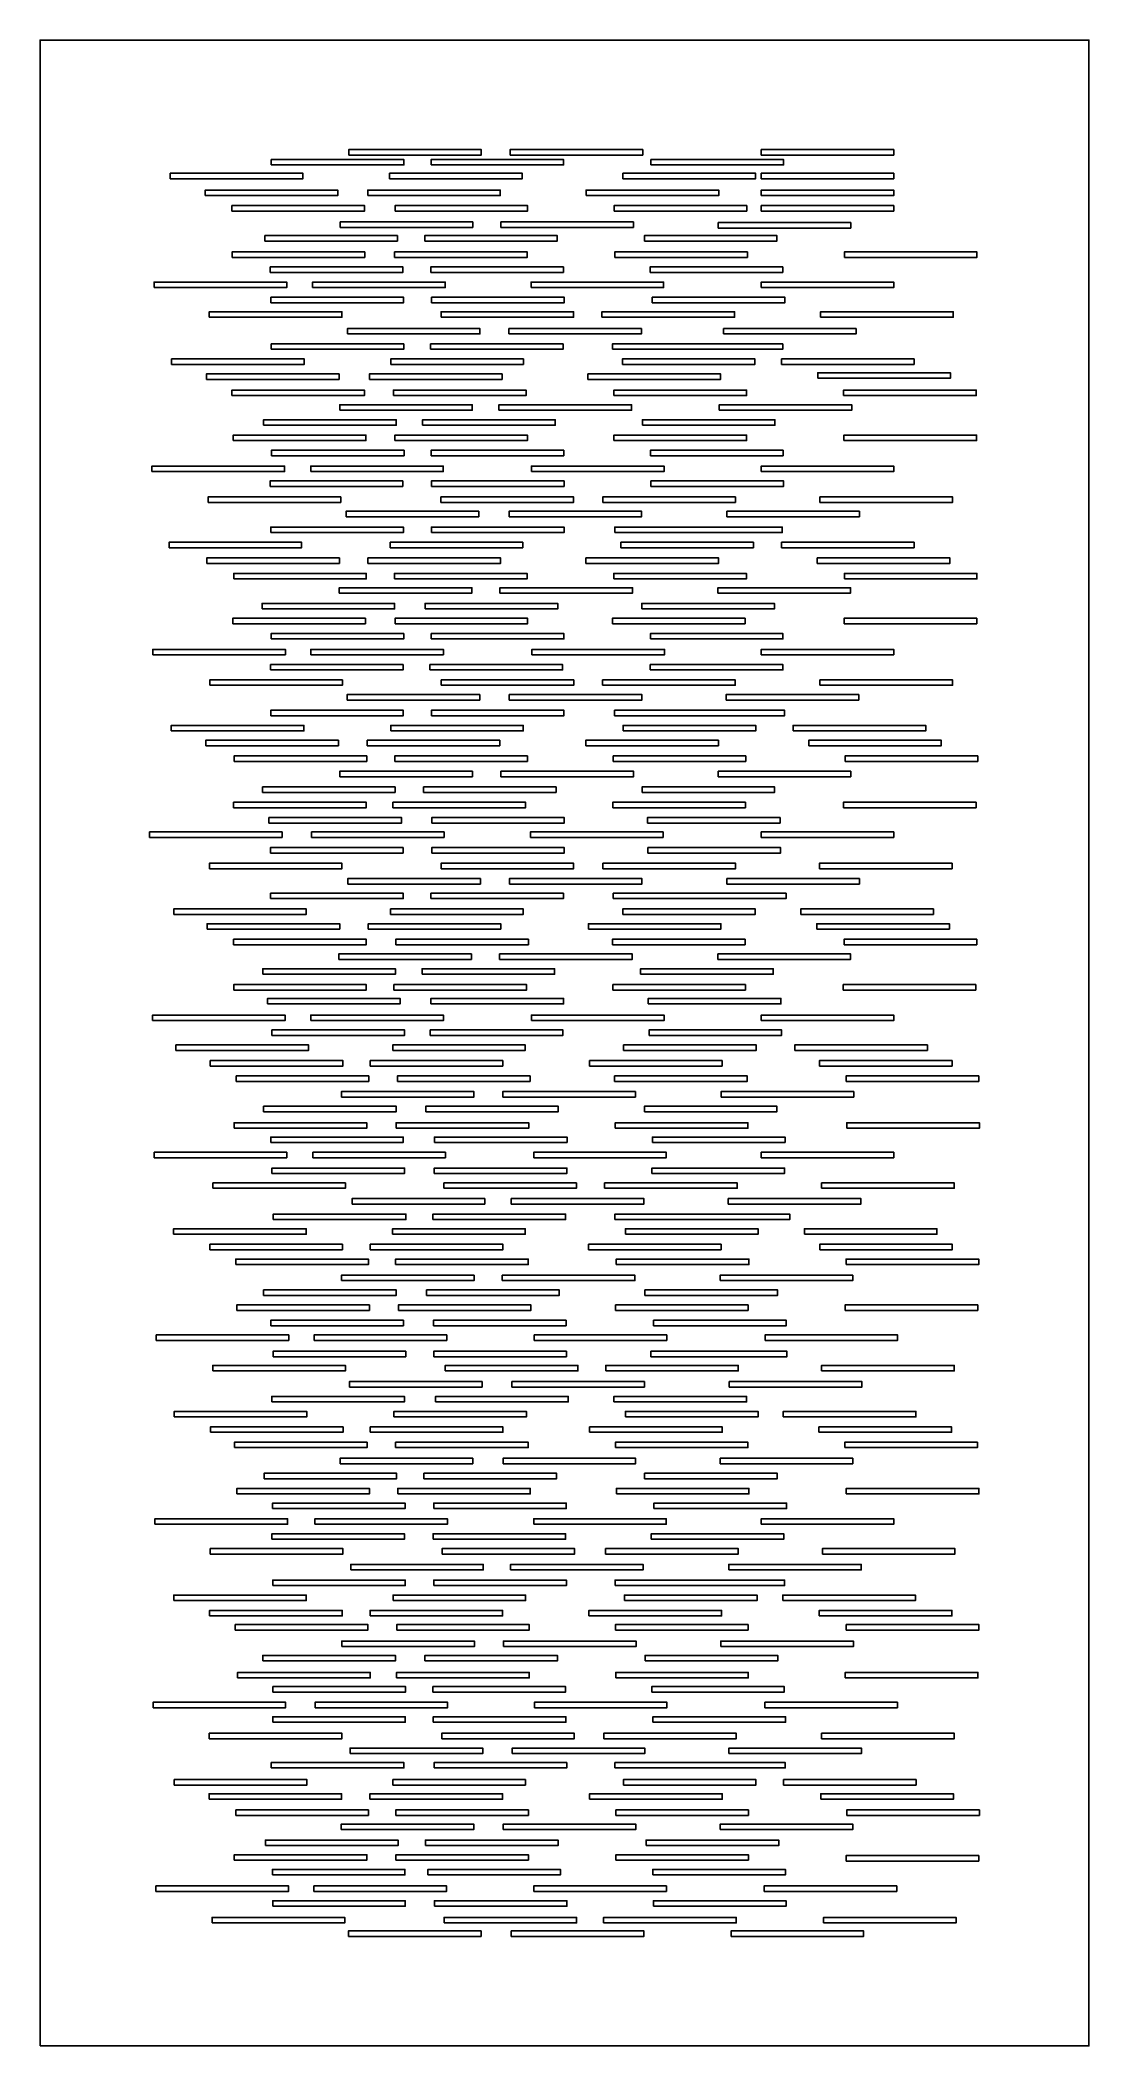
# Model space of a CAD drawing. Extents: x -2769 to -853, y -181 to 3481.
import ezdxf

# ---------------------------------------------------------------- set-up
doc = ezdxf.new("R2010")
doc.units = 0
doc.layers.add('54545', color=7, linetype='CONTINUOUS')

msp = doc.modelspace()

# ---------------------------------------------------------------- linework, layer by layer
at = {"layer": '54545'}
for points in [[(-2769.3, -181), (-853, -181), (-853, 3481.3), (-2769.3, 3481.3)], [(-2346.9, 3253.3), (-2104.6, 3253.3), (-2104.6, 3263.3), (-2346.9, 3263.3)], [(-2205.4, 3271.3), (-1963.1, 3271.3), (-1963.1, 3281.3), (-2205.4, 3281.3)], [(-2055, 3253.3), (-1812.7, 3253.3), (-1812.7, 3263.3), (-2055, 3263.3)], [(-1910.5, 3271.3), (-1668.3, 3271.3), (-1668.3, 3281.3), (-1910.5, 3281.3)], [(-1653.1, 3253.3), (-1410.8, 3253.3), (-1410.8, 3263.3), (-1653.1, 3263.3)], [(-1451.8, 3271.3), (-1209.5, 3271.3), (-1209.5, 3281.3), (-1451.8, 3281.3)], [(-2531.5, 3228.3), (-2289.2, 3228.3), (-2289.2, 3238.3), (-2531.5, 3238.3)], [(-2130.7, 3228.3), (-1888.4, 3228.3), (-1888.4, 3238.3), (-2130.7, 3238.3)], [(-1704.3, 3228.3), (-1462.1, 3228.3), (-1462.1, 3238.3), (-1704.3, 3238.3)], [(-1451.8, 3228.3), (-1209.5, 3228.3), (-1209.5, 3238.3), (-1451.8, 3238.3)], [(-2467.6, 3197.5), (-2225.3, 3197.5), (-2225.3, 3207.5), (-2467.6, 3207.5)], [(-2170.7, 3197.5), (-1928.5, 3197.5), (-1928.5, 3207.5), (-2170.7, 3207.5)], [(-1771.6, 3197.5), (-1529.3, 3197.5), (-1529.3, 3207.5), (-1771.6, 3207.5)], [(-1451.8, 3197.5), (-1209.5, 3197.5), (-1209.5, 3207.5), (-1451.8, 3207.5)], [(-2418.7, 3169.1), (-2176.4, 3169.1), (-2176.4, 3179.1), (-2418.7, 3179.1)], [(-2120.7, 3169.1), (-1878.5, 3169.1), (-1878.5, 3179.1), (-2120.7, 3179.1)], [(-1720.6, 3169.1), (-1478.3, 3169.1), (-1478.3, 3179.1), (-1720.6, 3179.1)], [(-1451.8, 3169.1), (-1209.5, 3169.1), (-1209.5, 3179.1), (-1451.8, 3179.1)], [(-2358.6, 3114.3), (-2116.3, 3114.3), (-2116.3, 3124.3), (-2358.6, 3124.3)], [(-2221, 3139.2), (-1978.7, 3139.2), (-1978.7, 3149.2), (-2221, 3149.2)], [(-2066.6, 3114.3), (-1824.3, 3114.3), (-1824.3, 3124.3), (-2066.6, 3124.3)], [(-1927.4, 3139.2), (-1685.1, 3139.2), (-1685.1, 3149.2), (-1927.4, 3149.2)], [(-1665.2, 3114.3), (-1422.9, 3114.3), (-1422.9, 3124.3), (-1665.2, 3124.3)], [(-1530.3, 3138.2), (-1288, 3138.2), (-1288, 3148.2), (-1530.3, 3148.2)], [(-2418.5, 3084.6), (-2176.2, 3084.6), (-2176.2, 3094.6), (-2418.5, 3094.6)], [(-2121.6, 3084.6), (-1879.3, 3084.6), (-1879.3, 3094.6), (-2121.6, 3094.6)], [(-1719.2, 3084.6), (-1476.9, 3084.6), (-1476.9, 3094.6), (-1719.2, 3094.6)], [(-1299.7, 3084.6), (-1057.5, 3084.6), (-1057.5, 3094.6), (-1299.7, 3094.6)], [(-2348.8, 3057.2), (-2106.5, 3057.2), (-2106.5, 3067.2), (-2348.8, 3067.2)], [(-2055.4, 3057.2), (-1813.1, 3057.2), (-1813.1, 3067.2), (-2055.4, 3067.2)], [(-1654.7, 3057.2), (-1412.5, 3057.2), (-1412.5, 3067.2), (-1654.7, 3067.2)], [(-2560.9, 3029.5), (-2318.6, 3029.5), (-2318.6, 3039.5), (-2560.9, 3039.5)], [(-2347.4, 3001.9), (-2105.2, 3001.9), (-2105.2, 3011.9), (-2347.4, 3011.9)], [(-2271.4, 3029.5), (-2029.1, 3029.5), (-2029.1, 3039.5), (-2271.4, 3039.5)], [(-2054, 3001.9), (-1811.7, 3001.9), (-1811.7, 3011.9), (-2054, 3011.9)], [(-1872.3, 3029.5), (-1630, 3029.5), (-1630, 3039.5), (-1872.3, 3039.5)], [(-1650.8, 3001.9), (-1408.5, 3001.9), (-1408.5, 3011.9), (-1650.8, 3011.9)], [(-1451.8, 3029.5), (-1209.5, 3029.5), (-1209.5, 3039.5), (-1451.8, 3039.5)], [(-2460.1, 2975.2), (-2217.8, 2975.2), (-2217.8, 2985.2), (-2460.1, 2985.2)], [(-2036.7, 2975.2), (-1794.4, 2975.2), (-1794.4, 2985.2), (-2036.7, 2985.2)], [(-1742.8, 2975.2), (-1500.5, 2975.2), (-1500.5, 2985.2), (-1742.8, 2985.2)], [(-1343.1, 2975.2), (-1100.8, 2975.2), (-1100.8, 2985.2), (-1343.1, 2985.2)], [(-2207.8, 2944.7), (-1965.6, 2944.7), (-1965.6, 2954.7), (-2207.8, 2954.7)], [(-1912.8, 2944.7), (-1670.5, 2944.7), (-1670.5, 2954.7), (-1912.8, 2954.7)], [(-1520.6, 2944.7), (-1278.3, 2944.7), (-1278.3, 2954.7), (-1520.6, 2954.7)], [(-2528.9, 2889.3), (-2286.6, 2889.3), (-2286.6, 2899.3), (-2528.9, 2899.3)], [(-2347, 2916.7), (-2104.7, 2916.7), (-2104.7, 2926.7), (-2347, 2926.7)], [(-2128.5, 2889.3), (-1886.3, 2889.3), (-1886.3, 2899.3), (-2128.5, 2899.3)], [(-2055.9, 2916.7), (-1813.7, 2916.7), (-1813.7, 2926.7), (-2055.9, 2926.7)], [(-1723.5, 2916.7), (-1412.4, 2916.7), (-1412.4, 2926.7), (-1723.5, 2926.7)], [(-1705.4, 2889.3), (-1463.1, 2889.3), (-1463.1, 2899.3), (-1705.4, 2899.3)], [(-1414.6, 2889.3), (-1172.3, 2889.3), (-1172.3, 2899.3), (-1414.6, 2899.3)], [(-2465.3, 2861.8), (-2223, 2861.8), (-2223, 2871.8), (-2465.3, 2871.8)], [(-2167.5, 2861.8), (-1925.3, 2861.8), (-1925.3, 2871.8), (-2167.5, 2871.8)], [(-1768.3, 2861.8), (-1526, 2861.8), (-1526, 2871.8), (-1768.3, 2871.8)], [(-1348.4, 2863.8), (-1106.1, 2863.8), (-1106.1, 2873.8), (-1348.4, 2873.8)], [(-2418.8, 2832.2), (-2176.6, 2832.2), (-2176.6, 2842.2), (-2418.8, 2842.2)], [(-2123.6, 2832.2), (-1881.3, 2832.2), (-1881.3, 2842.2), (-2123.6, 2842.2)], [(-1720.9, 2832.2), (-1478.6, 2832.2), (-1478.6, 2842.2), (-1720.9, 2842.2)], [(-1301.1, 2832.2), (-1058.8, 2832.2), (-1058.8, 2842.2), (-1301.1, 2842.2)], [(-2360.9, 2778.2), (-2118.6, 2778.2), (-2118.6, 2788.2), (-2360.9, 2788.2)], [(-2221.9, 2805.5), (-1979.6, 2805.5), (-1979.6, 2815.5), (-2221.9, 2815.5)], [(-2070.3, 2778.2), (-1828, 2778.2), (-1828, 2788.2), (-2070.3, 2788.2)], [(-1930.9, 2805.5), (-1688.6, 2805.5), (-1688.6, 2815.5), (-1930.9, 2815.5)], [(-1668.9, 2778.2), (-1426.6, 2778.2), (-1426.6, 2788.2), (-1668.9, 2788.2)], [(-1528.5, 2805.5), (-1286.2, 2805.5), (-1286.2, 2815.5), (-1528.5, 2815.5)], [(-2416.4, 2750.2), (-2174.1, 2750.2), (-2174.1, 2760.2), (-2416.4, 2760.2)], [(-2121, 2750.2), (-1878.8, 2750.2), (-1878.8, 2760.2), (-2121, 2760.2)], [(-1720.7, 2750.2), (-1478.4, 2750.2), (-1478.4, 2760.2), (-1720.7, 2760.2)], [(-1300.6, 2750.2), (-1058.3, 2750.2), (-1058.3, 2760.2), (-1300.6, 2760.2)], [(-2346.6, 2722.3), (-2104.3, 2722.3), (-2104.3, 2732.3), (-2346.6, 2732.3)], [(-2054.8, 2722.3), (-1812.5, 2722.3), (-1812.5, 2732.3), (-2054.8, 2732.3)], [(-1654.1, 2722.3), (-1411.8, 2722.3), (-1411.8, 2732.3), (-1654.1, 2732.3)], [(-2564.9, 2693.4), (-2322.6, 2693.4), (-2322.6, 2703.4), (-2564.9, 2703.4)], [(-2349, 2666.3), (-2106.7, 2666.3), (-2106.7, 2676.3), (-2349, 2676.3)], [(-2274.9, 2693.4), (-2032.6, 2693.4), (-2032.6, 2703.4), (-2274.9, 2703.4)], [(-2054.3, 2666.3), (-1812, 2666.3), (-1812, 2676.3), (-2054.3, 2676.3)], [(-1871.6, 2693.4), (-1629.3, 2693.4), (-1629.3, 2703.4), (-1871.6, 2703.4)], [(-1653.1, 2666.3), (-1410.8, 2666.3), (-1410.8, 2676.3), (-1653.1, 2676.3)], [(-1451.8, 2693.4), (-1209.5, 2693.4), (-1209.5, 2703.4), (-1451.8, 2703.4)], [(-2462.2, 2637.3), (-2219.9, 2637.3), (-2219.9, 2647.3), (-2462.2, 2647.3)], [(-2036.8, 2637.3), (-1794.5, 2637.3), (-1794.5, 2647.3), (-2036.8, 2647.3)], [(-1741.1, 2637.3), (-1498.9, 2637.3), (-1498.9, 2647.3), (-1741.1, 2647.3)], [(-1344.4, 2637.3), (-1102.2, 2637.3), (-1102.2, 2647.3), (-1344.4, 2647.3)], [(-2210.2, 2611), (-1967.9, 2611), (-1967.9, 2621), (-2210.2, 2621)], [(-1912.5, 2611), (-1670.2, 2611), (-1670.2, 2621), (-1912.5, 2621)], [(-1514.5, 2611), (-1272.2, 2611), (-1272.2, 2621), (-1514.5, 2621)], [(-2533.7, 2554.5), (-2291.4, 2554.5), (-2291.4, 2564.5), (-2533.7, 2564.5)], [(-2347.8, 2582.1), (-2105.5, 2582.1), (-2105.5, 2592.1), (-2347.8, 2592.1)], [(-2129.6, 2554.5), (-1887.3, 2554.5), (-1887.3, 2564.5), (-2129.6, 2564.5)], [(-2054.2, 2582.1), (-1811.9, 2582.1), (-1811.9, 2592.1), (-2054.2, 2592.1)], [(-1719.2, 2582.1), (-1413.3, 2582.1), (-1413.3, 2592.1), (-1719.2, 2592.1)], [(-1708.2, 2554.5), (-1465.9, 2554.5), (-1465.9, 2564.5), (-1708.2, 2564.5)], [(-1414.6, 2554.5), (-1172.3, 2554.5), (-1172.3, 2564.5), (-1414.6, 2564.5)], [(-2464.7, 2525.8), (-2222.4, 2525.8), (-2222.4, 2535.8), (-2464.7, 2535.8)], [(-2170.3, 2525.8), (-1928, 2525.8), (-1928, 2535.8), (-2170.3, 2535.8)], [(-1771.9, 2525.8), (-1529.7, 2525.8), (-1529.7, 2535.8), (-1771.9, 2535.8)], [(-1349.3, 2525.8), (-1107, 2525.8), (-1107, 2535.8), (-1349.3, 2535.8)], [(-2415.6, 2497.4), (-2173.3, 2497.4), (-2173.3, 2507.4), (-2415.6, 2507.4)], [(-2121.9, 2497.4), (-1879.6, 2497.4), (-1879.6, 2507.4), (-2121.9, 2507.4)], [(-1721.2, 2497.4), (-1478.9, 2497.4), (-1478.9, 2507.4), (-1721.2, 2507.4)], [(-1299.7, 2497.4), (-1057.5, 2497.4), (-1057.5, 2507.4), (-1299.7, 2507.4)], [(-2222.7, 2471.5), (-1980.4, 2471.5), (-1980.4, 2481.5), (-2222.7, 2481.5)], [(-1929, 2471.5), (-1686.7, 2471.5), (-1686.7, 2481.5), (-1929, 2481.5)], [(-1530.7, 2471.5), (-1288.4, 2471.5), (-1288.4, 2481.5), (-1530.7, 2481.5)], [(-2417.2, 2415.7), (-2174.9, 2415.7), (-2174.9, 2425.7), (-2417.2, 2425.7)], [(-2363.8, 2442.8), (-2121.5, 2442.8), (-2121.5, 2452.8), (-2363.8, 2452.8)], [(-2120.8, 2415.7), (-1878.5, 2415.7), (-1878.5, 2425.7), (-2120.8, 2425.7)], [(-2065.8, 2442.8), (-1823.6, 2442.8), (-1823.6, 2452.8), (-2065.8, 2452.8)], [(-1723.6, 2415.7), (-1481.3, 2415.7), (-1481.3, 2425.7), (-1723.6, 2425.7)], [(-1669.9, 2442.8), (-1427.6, 2442.8), (-1427.6, 2452.8), (-1669.9, 2452.8)], [(-1300.2, 2415.7), (-1057.9, 2415.7), (-1057.9, 2425.7), (-1300.2, 2425.7)], [(-2347.2, 2387.8), (-2104.9, 2387.8), (-2104.9, 2397.8), (-2347.2, 2397.8)], [(-2054.5, 2387.8), (-1812.3, 2387.8), (-1812.3, 2397.8), (-2054.5, 2397.8)], [(-1654.3, 2387.8), (-1412, 2387.8), (-1412, 2397.8), (-1654.3, 2397.8)], [(-2563.4, 2358.9), (-2321.2, 2358.9), (-2321.2, 2368.9), (-2563.4, 2368.9)], [(-2274.8, 2358.9), (-2032.5, 2358.9), (-2032.5, 2368.9), (-2274.8, 2368.9)], [(-1870.7, 2358.9), (-1628.4, 2358.9), (-1628.4, 2368.9), (-1870.7, 2368.9)], [(-1451.8, 2358.9), (-1209.5, 2358.9), (-1209.5, 2368.9), (-1451.8, 2368.9)], [(-2459.2, 2303.2), (-2216.9, 2303.2), (-2216.9, 2313.2), (-2459.2, 2313.2)], [(-2348.3, 2331.2), (-2106, 2331.2), (-2106, 2341.2), (-2348.3, 2341.2)], [(-2057, 2331.2), (-1814.7, 2331.2), (-1814.7, 2341.2), (-2057, 2341.2)], [(-2036.4, 2303.2), (-1794.1, 2303.2), (-1794.1, 2313.2), (-2036.4, 2313.2)], [(-1741.5, 2303.2), (-1499.2, 2303.2), (-1499.2, 2313.2), (-1741.5, 2313.2)], [(-1654.4, 2331.2), (-1412.1, 2331.2), (-1412.1, 2341.2), (-1654.4, 2341.2)], [(-1344.4, 2303.2), (-1102.2, 2303.2), (-1102.2, 2313.2), (-1344.4, 2313.2)], [(-2208.4, 2276.2), (-1966.1, 2276.2), (-1966.1, 2286.2), (-2208.4, 2286.2)], [(-1912, 2276.2), (-1669.7, 2276.2), (-1669.7, 2286.2), (-1912, 2286.2)], [(-1515.8, 2276.2), (-1273.5, 2276.2), (-1273.5, 2286.2), (-1515.8, 2286.2)], [(-2348, 2247.7), (-2105.7, 2247.7), (-2105.7, 2257.7), (-2348, 2257.7)], [(-2054.4, 2247.7), (-1812.1, 2247.7), (-1812.1, 2257.7), (-2054.4, 2257.7)], [(-1719.7, 2247.7), (-1409, 2247.7), (-1409, 2257.7), (-1719.7, 2257.7)], [(-2529.5, 2220.1), (-2287.3, 2220.1), (-2287.3, 2230.1), (-2529.5, 2230.1)], [(-2466.5, 2192.8), (-2224.2, 2192.8), (-2224.2, 2202.8), (-2466.5, 2202.8)], [(-2171.6, 2192.8), (-1929.4, 2192.8), (-1929.4, 2202.8), (-2171.6, 2202.8)], [(-2128.7, 2220.1), (-1886.5, 2220.1), (-1886.5, 2230.1), (-2128.7, 2230.1)], [(-1772.2, 2192.8), (-1530, 2192.8), (-1530, 2202.8), (-1772.2, 2202.8)], [(-1704, 2220.1), (-1461.7, 2220.1), (-1461.7, 2230.1), (-1704, 2230.1)], [(-1393.5, 2220.1), (-1151.2, 2220.1), (-1151.2, 2230.1), (-1393.5, 2230.1)], [(-1365, 2192.8), (-1122.8, 2192.8), (-1122.8, 2202.8), (-1365, 2202.8)], [(-2414.7, 2164.4), (-2172.4, 2164.4), (-2172.4, 2174.4), (-2414.7, 2174.4)], [(-2121.3, 2164.4), (-1879, 2164.4), (-1879, 2174.4), (-2121.3, 2174.4)], [(-1722.2, 2164.4), (-1479.9, 2164.4), (-1479.9, 2174.4), (-1722.2, 2174.4)], [(-1298.4, 2164.4), (-1056.1, 2164.4), (-1056.1, 2174.4), (-1298.4, 2174.4)], [(-2221.7, 2136.4), (-1979.5, 2136.4), (-1979.5, 2146.4), (-2221.7, 2146.4)], [(-1927.3, 2136.4), (-1685, 2136.4), (-1685, 2146.4), (-1927.3, 2146.4)], [(-1530.3, 2136.4), (-1288, 2136.4), (-1288, 2146.4), (-1530.3, 2146.4)], [(-2415.7, 2079.6), (-2173.4, 2079.6), (-2173.4, 2089.6), (-2415.7, 2089.6)], [(-2362.8, 2107.6), (-2120.6, 2107.6), (-2120.6, 2117.6), (-2362.8, 2117.6)], [(-2124.6, 2079.6), (-1882.3, 2079.6), (-1882.3, 2089.6), (-2124.6, 2089.6)], [(-2068.7, 2107.6), (-1826.4, 2107.6), (-1826.4, 2117.6), (-2068.7, 2117.6)], [(-1722.9, 2079.6), (-1480.7, 2079.6), (-1480.7, 2089.6), (-1722.9, 2089.6)], [(-1669.5, 2107.6), (-1427.2, 2107.6), (-1427.2, 2117.6), (-1669.5, 2117.6)], [(-1301.5, 2079.6), (-1059.2, 2079.6), (-1059.2, 2089.6), (-1301.5, 2089.6)], [(-2351.1, 2051.7), (-2108.8, 2051.7), (-2108.8, 2061.7), (-2351.1, 2061.7)], [(-2053.8, 2051.7), (-1811.6, 2051.7), (-1811.6, 2061.7), (-2053.8, 2061.7)], [(-1659.5, 2051.7), (-1417.2, 2051.7), (-1417.2, 2061.7), (-1659.5, 2061.7)], [(-2569.3, 2025.6), (-2327, 2025.6), (-2327, 2035.6), (-2569.3, 2035.6)], [(-2273.2, 2025.6), (-2031, 2025.6), (-2031, 2035.6), (-2273.2, 2035.6)], [(-1873.3, 2025.6), (-1631, 2025.6), (-1631, 2035.6), (-1873.3, 2035.6)], [(-1451.8, 2025.6), (-1209.5, 2025.6), (-1209.5, 2035.6), (-1451.8, 2035.6)], [(-2460, 1968.4), (-2217.8, 1968.4), (-2217.8, 1978.4), (-2460, 1978.4)], [(-2348.4, 1996.9), (-2106.1, 1996.9), (-2106.1, 2006.9), (-2348.4, 2006.9)], [(-2053.7, 1996.9), (-1811.5, 1996.9), (-1811.5, 2006.9), (-2053.7, 2006.9)], [(-2036.7, 1968.4), (-1794.4, 1968.4), (-1794.4, 1978.4), (-2036.7, 1978.4)], [(-1740.8, 1968.4), (-1498.5, 1968.4), (-1498.5, 1978.4), (-1740.8, 1978.4)], [(-1658.6, 1996.9), (-1416.4, 1996.9), (-1416.4, 2006.9), (-1658.6, 2006.9)], [(-1345.3, 1968.4), (-1103, 1968.4), (-1103, 1978.4), (-1345.3, 1978.4)], [(-2207.1, 1940.4), (-1964.8, 1940.4), (-1964.8, 1950.4), (-2207.1, 1950.4)], [(-1911.8, 1940.4), (-1669.6, 1940.4), (-1669.6, 1950.4), (-1911.8, 1950.4)], [(-1514.5, 1940.4), (-1272.2, 1940.4), (-1272.2, 1950.4), (-1514.5, 1950.4)], [(-2348.1, 1913.7), (-2105.8, 1913.7), (-2105.8, 1923.7), (-2348.1, 1923.7)], [(-2055.3, 1913.7), (-1813.1, 1913.7), (-1813.1, 1923.7), (-2055.3, 1923.7)], [(-1722.1, 1913.7), (-1406.3, 1913.7), (-1406.3, 1923.7), (-1722.1, 1923.7)], [(-2525.2, 1885), (-2282.9, 1885), (-2282.9, 1895), (-2525.2, 1895)], [(-2464.1, 1858), (-2221.8, 1858), (-2221.8, 1868), (-2464.1, 1868)], [(-2169.7, 1858), (-1927.5, 1858), (-1927.5, 1868), (-2169.7, 1868)], [(-2128.9, 1885), (-1886.6, 1885), (-1886.6, 1895), (-2128.9, 1895)], [(-1767.5, 1858), (-1525.2, 1858), (-1525.2, 1868), (-1767.5, 1868)], [(-1704.8, 1885), (-1462.5, 1885), (-1462.5, 1895), (-1704.8, 1895)], [(-1379.5, 1885), (-1137.2, 1885), (-1137.2, 1895), (-1379.5, 1895)], [(-1350.1, 1858), (-1107.9, 1858), (-1107.9, 1868), (-1350.1, 1868)], [(-2415.7, 1829.6), (-2173.4, 1829.6), (-2173.4, 1839.6), (-2415.7, 1839.6)], [(-2119.5, 1829.6), (-1877.2, 1829.6), (-1877.2, 1839.6), (-2119.5, 1839.6)], [(-1723.5, 1829.6), (-1481.2, 1829.6), (-1481.2, 1839.6), (-1723.5, 1839.6)], [(-1300.2, 1829.6), (-1057.9, 1829.6), (-1057.9, 1839.6), (-1300.2, 1839.6)], [(-2223.5, 1802.7), (-1981.3, 1802.7), (-1981.3, 1812.7), (-2223.5, 1812.7)], [(-1929.6, 1802.7), (-1687.3, 1802.7), (-1687.3, 1812.7), (-1929.6, 1812.7)], [(-1530.7, 1802.7), (-1288.4, 1802.7), (-1288.4, 1812.7), (-1530.7, 1812.7)], [(-2362.5, 1775.7), (-2120.2, 1775.7), (-2120.2, 1785.7), (-2362.5, 1785.7)], [(-2071.5, 1775.7), (-1829.2, 1775.7), (-1829.2, 1785.7), (-2071.5, 1785.7)], [(-1672, 1775.7), (-1429.7, 1775.7), (-1429.7, 1785.7), (-1672, 1785.7)], [(-2415.6, 1746.9), (-2173.3, 1746.9), (-2173.3, 1756.9), (-2415.6, 1756.9)], [(-2353.7, 1721.5), (-2111.4, 1721.5), (-2111.4, 1731.5), (-2353.7, 1731.5)], [(-2122.8, 1746.9), (-1880.5, 1746.9), (-1880.5, 1756.9), (-2122.8, 1756.9)], [(-2055.2, 1721.5), (-1812.9, 1721.5), (-1812.9, 1731.5), (-2055.2, 1731.5)], [(-1722.8, 1746.9), (-1480.5, 1746.9), (-1480.5, 1756.9), (-1722.8, 1756.9)], [(-1658, 1721.5), (-1415.7, 1721.5), (-1415.7, 1731.5), (-1658, 1731.5)], [(-1301.9, 1746.9), (-1059.7, 1746.9), (-1059.7, 1756.9), (-1301.9, 1756.9)], [(-2563.8, 1691.2), (-2321.6, 1691.2), (-2321.6, 1701.2), (-2563.8, 1701.2)], [(-2274.7, 1691.2), (-2032.4, 1691.2), (-2032.4, 1701.2), (-2274.7, 1701.2)], [(-1871.5, 1691.2), (-1629.2, 1691.2), (-1629.2, 1701.2), (-1871.5, 1701.2)], [(-1451.8, 1691.2), (-1209.5, 1691.2), (-1209.5, 1701.2), (-1451.8, 1701.2)], [(-2345.7, 1664.1), (-2103.4, 1664.1), (-2103.4, 1674.1), (-2345.7, 1674.1)], [(-2056.3, 1664.1), (-1814, 1664.1), (-1814, 1674.1), (-2056.3, 1674.1)], [(-1656.7, 1664.1), (-1414.4, 1664.1), (-1414.4, 1674.1), (-1656.7, 1674.1)], [(-2521, 1636.5), (-2278.7, 1636.5), (-2278.7, 1646.5), (-2521, 1646.5)], [(-2458.4, 1608.1), (-2216.1, 1608.1), (-2216.1, 1618.1), (-2458.4, 1618.1)], [(-2166.1, 1608.1), (-1923.9, 1608.1), (-1923.9, 1618.1), (-2166.1, 1618.1)], [(-2124.9, 1636.5), (-1882.7, 1636.5), (-1882.7, 1646.5), (-2124.9, 1646.5)], [(-1765.4, 1608.1), (-1523.2, 1608.1), (-1523.2, 1618.1), (-1765.4, 1618.1)], [(-1703.2, 1636.5), (-1460.9, 1636.5), (-1460.9, 1646.5), (-1703.2, 1646.5)], [(-1390.5, 1636.5), (-1148.2, 1636.5), (-1148.2, 1646.5), (-1390.5, 1646.5)], [(-1345.3, 1608.1), (-1103, 1608.1), (-1103, 1618.1), (-1345.3, 1618.1)], [(-2411, 1580.1), (-2168.7, 1580.1), (-2168.7, 1590.1), (-2411, 1590.1)], [(-2116.4, 1580.1), (-1874.1, 1580.1), (-1874.1, 1590.1), (-2116.4, 1590.1)], [(-1719.6, 1580.1), (-1477.3, 1580.1), (-1477.3, 1590.1), (-1719.6, 1590.1)], [(-1296.7, 1580.1), (-1054.4, 1580.1), (-1054.4, 1590.1), (-1296.7, 1590.1)], [(-2218.7, 1551.3), (-1976.5, 1551.3), (-1976.5, 1561.3), (-2218.7, 1561.3)], [(-1923.9, 1551.3), (-1681.6, 1551.3), (-1681.6, 1561.3), (-1923.9, 1561.3)], [(-1525, 1551.3), (-1282.7, 1551.3), (-1282.7, 1561.3), (-1525, 1561.3)], [(-2414.8, 1494.5), (-2172.5, 1494.5), (-2172.5, 1504.5), (-2414.8, 1504.5)], [(-2360.8, 1524.5), (-2118.5, 1524.5), (-2118.5, 1534.5), (-2360.8, 1534.5)], [(-2118.8, 1494.5), (-1876.5, 1494.5), (-1876.5, 1504.5), (-2118.8, 1504.5)], [(-2064.7, 1524.5), (-1822.5, 1524.5), (-1822.5, 1534.5), (-2064.7, 1534.5)], [(-1718.4, 1494.5), (-1476.1, 1494.5), (-1476.1, 1504.5), (-1718.4, 1504.5)], [(-1665.2, 1524.5), (-1422.9, 1524.5), (-1422.9, 1534.5), (-1665.2, 1534.5)], [(-1295.4, 1494.5), (-1053.1, 1494.5), (-1053.1, 1504.5), (-1295.4, 1504.5)], [(-2348, 1468.5), (-2105.7, 1468.5), (-2105.7, 1478.5), (-2348, 1478.5)], [(-2048.7, 1468.5), (-1806.4, 1468.5), (-1806.4, 1478.5), (-2048.7, 1478.5)], [(-1650.4, 1468.5), (-1408.1, 1468.5), (-1408.1, 1478.5), (-1650.4, 1478.5)], [(-2560.7, 1440.6), (-2318.5, 1440.6), (-2318.5, 1450.6), (-2560.7, 1450.6)], [(-2270.8, 1440.6), (-2028.6, 1440.6), (-2028.6, 1450.6), (-2270.8, 1450.6)], [(-1867.4, 1440.6), (-1625.1, 1440.6), (-1625.1, 1450.6), (-1867.4, 1450.6)], [(-1451.8, 1440.6), (-1209.5, 1440.6), (-1209.5, 1450.6), (-1451.8, 1450.6)], [(-2453.6, 1384.8), (-2211.3, 1384.8), (-2211.3, 1394.8), (-2453.6, 1394.8)], [(-2345.6, 1411.9), (-2103.3, 1411.9), (-2103.3, 1421.9), (-2345.6, 1421.9)], [(-2049, 1411.9), (-1806.7, 1411.9), (-1806.7, 1421.9), (-2049, 1421.9)], [(-2031.6, 1384.8), (-1789.3, 1384.8), (-1789.3, 1394.8), (-2031.6, 1394.8)], [(-1737.8, 1384.8), (-1495.5, 1384.8), (-1495.5, 1394.8), (-1737.8, 1394.8)], [(-1651.3, 1411.9), (-1409, 1411.9), (-1409, 1421.9), (-1651.3, 1421.9)], [(-1341.4, 1384.8), (-1099.1, 1384.8), (-1099.1, 1394.8), (-1341.4, 1394.8)], [(-2199.1, 1356.1), (-1956.8, 1356.1), (-1956.8, 1366.1), (-2199.1, 1366.1)], [(-1908.3, 1356.1), (-1666, 1356.1), (-1666, 1366.1), (-1908.3, 1366.1)], [(-1511.9, 1356.1), (-1269.6, 1356.1), (-1269.6, 1366.1), (-1511.9, 1366.1)], [(-2343.2, 1327.8), (-2100.9, 1327.8), (-2100.9, 1337.8), (-2343.2, 1337.8)], [(-2051.6, 1327.8), (-1809.3, 1327.8), (-1809.3, 1337.8), (-2051.6, 1337.8)], [(-1719.1, 1327.8), (-1399.6, 1327.8), (-1399.6, 1337.8), (-1719.1, 1337.8)], [(-2525.3, 1301), (-2283.1, 1301), (-2283.1, 1311), (-2525.3, 1311)], [(-2459, 1272.6), (-2216.8, 1272.6), (-2216.8, 1282.6), (-2459, 1282.6)], [(-2166, 1272.6), (-1923.7, 1272.6), (-1923.7, 1282.6), (-2166, 1282.6)], [(-2125.2, 1301), (-1882.9, 1301), (-1882.9, 1311), (-2125.2, 1311)], [(-1767.2, 1272.6), (-1524.9, 1272.6), (-1524.9, 1282.6), (-1767.2, 1282.6)], [(-1699.7, 1301), (-1457.4, 1301), (-1457.4, 1311), (-1699.7, 1311)], [(-1372.9, 1301), (-1130.7, 1301), (-1130.7, 1311), (-1372.9, 1311)], [(-1344.9, 1272.6), (-1102.6, 1272.6), (-1102.6, 1282.6), (-1344.9, 1282.6)], [(-2411.7, 1245.7), (-2169.4, 1245.7), (-2169.4, 1255.7), (-2411.7, 1255.7)], [(-2119.8, 1245.7), (-1877.5, 1245.7), (-1877.5, 1255.7), (-2119.8, 1255.7)], [(-1716.6, 1245.7), (-1474.3, 1245.7), (-1474.3, 1255.7), (-1716.6, 1255.7)], [(-1296.7, 1245.7), (-1054.4, 1245.7), (-1054.4, 1255.7), (-1296.7, 1255.7)], [(-2218.7, 1216.2), (-1976.4, 1216.2), (-1976.4, 1226.2), (-2218.7, 1226.2)], [(-1924.8, 1216.2), (-1682.5, 1216.2), (-1682.5, 1226.2), (-1924.8, 1226.2)], [(-1526.8, 1216.2), (-1284.5, 1216.2), (-1284.5, 1226.2), (-1526.8, 1226.2)], [(-2361, 1189.4), (-2118.7, 1189.4), (-2118.7, 1199.4), (-2361, 1199.4)], [(-2063.1, 1189.4), (-1820.8, 1189.4), (-1820.8, 1199.4), (-2063.1, 1199.4)], [(-1664.1, 1189.4), (-1421.8, 1189.4), (-1421.8, 1199.4), (-1664.1, 1199.4)], [(-2409.9, 1161.9), (-2167.6, 1161.9), (-2167.6, 1171.9), (-2409.9, 1171.9)], [(-2347.9, 1133.8), (-2105.6, 1133.8), (-2105.6, 1143.8), (-2347.9, 1143.8)], [(-2114.7, 1161.9), (-1872.4, 1161.9), (-1872.4, 1171.9), (-2114.7, 1171.9)], [(-2050.6, 1133.8), (-1808.3, 1133.8), (-1808.3, 1143.8), (-2050.6, 1143.8)], [(-1717.9, 1161.9), (-1475.6, 1161.9), (-1475.6, 1171.9), (-1717.9, 1171.9)], [(-1648.4, 1133.8), (-1406.1, 1133.8), (-1406.1, 1143.8), (-1648.4, 1143.8)], [(-1298.4, 1161.9), (-1056.1, 1161.9), (-1056.1, 1171.9), (-1298.4, 1171.9)], [(-2557.2, 1107.2), (-2314.9, 1107.2), (-2314.9, 1117.2), (-2557.2, 1117.2)], [(-2268.6, 1107.2), (-2026.3, 1107.2), (-2026.3, 1117.2), (-2268.6, 1117.2)], [(-1866.4, 1107.2), (-1624.2, 1107.2), (-1624.2, 1117.2), (-1866.4, 1117.2)], [(-1444.8, 1107.2), (-1202.5, 1107.2), (-1202.5, 1117.2), (-1444.8, 1117.2)], [(-2343.5, 1077.4), (-2101.2, 1077.4), (-2101.2, 1087.4), (-2343.5, 1087.4)], [(-2049.9, 1077.4), (-1807.7, 1077.4), (-1807.7, 1087.4), (-2049.9, 1087.4)], [(-1653.3, 1077.4), (-1404.8, 1077.4), (-1404.8, 1087.4), (-1653.3, 1087.4)], [(-2453.7, 1051.5), (-2211.4, 1051.5), (-2211.4, 1061.5), (-2453.7, 1061.5)], [(-2204.1, 1022), (-1961.8, 1022), (-1961.8, 1032), (-2204.1, 1032)], [(-2028.9, 1051.5), (-1786.6, 1051.5), (-1786.6, 1061.5), (-2028.9, 1061.5)], [(-1907.2, 1022), (-1665, 1022), (-1665, 1032), (-1907.2, 1032)], [(-1735.8, 1051.5), (-1493.6, 1051.5), (-1493.6, 1061.5), (-1735.8, 1061.5)], [(-1510.1, 1022), (-1267.8, 1022), (-1267.8, 1032), (-1510.1, 1032)], [(-1341.4, 1051.5), (-1099.1, 1051.5), (-1099.1, 1061.5), (-1341.4, 1061.5)], [(-2346, 994.9), (-2103.7, 994.9), (-2103.7, 1004.9), (-2346, 1004.9)], [(-2046.6, 994.9), (-1804.4, 994.9), (-1804.4, 1004.9), (-2046.6, 1004.9)], [(-1720.9, 994.9), (-1478.6, 994.9), (-1478.6, 1004.9), (-1720.9, 1004.9)], [(-2524.3, 967.3), (-2282, 967.3), (-2282, 977.3), (-2524.3, 977.3)], [(-2122.8, 967.3), (-1880.6, 967.3), (-1880.6, 977.3), (-2122.8, 977.3)], [(-1699.8, 967.3), (-1457.5, 967.3), (-1457.5, 977.3), (-1699.8, 977.3)], [(-1411.5, 967.3), (-1169.2, 967.3), (-1169.2, 977.3), (-1411.5, 977.3)], [(-2458, 939.3), (-2215.7, 939.3), (-2215.7, 949.3), (-2458, 949.3)], [(-2414.2, 911.3), (-2171.9, 911.3), (-2171.9, 921.3), (-2414.2, 921.3)], [(-2166.1, 939.3), (-1923.8, 939.3), (-1923.8, 949.3), (-2166.1, 949.3)], [(-2119.8, 911.3), (-1877.5, 911.3), (-1877.5, 921.3), (-2119.8, 921.3)], [(-1765.3, 939.3), (-1523, 939.3), (-1523, 949.3), (-1765.3, 949.3)], [(-1718.1, 911.3), (-1475.9, 911.3), (-1475.9, 921.3), (-1718.1, 921.3)], [(-1346.2, 939.3), (-1103.9, 939.3), (-1103.9, 949.3), (-1346.2, 949.3)], [(-1299, 911.3), (-1056.7, 911.3), (-1056.7, 921.3), (-1299, 921.3)], [(-2221.2, 881.8), (-1978.9, 881.8), (-1978.9, 891.8), (-2221.2, 891.8)], [(-1923.5, 881.8), (-1681.2, 881.8), (-1681.2, 891.8), (-1923.5, 891.8)], [(-1526.7, 881.8), (-1284.4, 881.8), (-1284.4, 891.8), (-1526.7, 891.8)], [(-2360.1, 854.4), (-2117.9, 854.4), (-2117.9, 864.4), (-2360.1, 864.4)], [(-2067.9, 854.4), (-1825.6, 854.4), (-1825.6, 864.4), (-2067.9, 864.4)], [(-1664.7, 854.4), (-1422.4, 854.4), (-1422.4, 864.4), (-1664.7, 864.4)], [(-2409.8, 826.8), (-2167.5, 826.8), (-2167.5, 836.8), (-2409.8, 836.8)], [(-2344.6, 800.1), (-2102.3, 800.1), (-2102.3, 810.1), (-2344.6, 810.1)], [(-2115.9, 826.8), (-1873.6, 826.8), (-1873.6, 836.8), (-2115.9, 836.8)], [(-2050.1, 800.1), (-1807.8, 800.1), (-1807.8, 810.1), (-2050.1, 810.1)], [(-1716.4, 826.8), (-1474.1, 826.8), (-1474.1, 836.8), (-1716.4, 836.8)], [(-1647.7, 800.1), (-1405.4, 800.1), (-1405.4, 810.1), (-1647.7, 810.1)], [(-1296.3, 826.8), (-1054, 826.8), (-1054, 836.8), (-1296.3, 836.8)], [(-2559.4, 771.4), (-2317.2, 771.4), (-2317.2, 781.4), (-2559.4, 781.4)], [(-2267.3, 771.4), (-2025, 771.4), (-2025, 781.4), (-2267.3, 781.4)], [(-1867.4, 771.4), (-1625.1, 771.4), (-1625.1, 781.4), (-1867.4, 781.4)], [(-1451.8, 771.4), (-1209.5, 771.4), (-1209.5, 781.4), (-1451.8, 781.4)], [(-2345.8, 744), (-2103.5, 744), (-2103.5, 754), (-2345.8, 754)], [(-2051.4, 744), (-1809.2, 744), (-1809.2, 754), (-2051.4, 754)], [(-1652.7, 744), (-1410.5, 744), (-1410.5, 754), (-1652.7, 754)], [(-2458.4, 717.1), (-2216.1, 717.1), (-2216.1, 727.1), (-2458.4, 727.1)], [(-2201.8, 688), (-1959.5, 688), (-1959.5, 698), (-2201.8, 698)], [(-2034.9, 717.1), (-1792.6, 717.1), (-1792.6, 727.1), (-2034.9, 727.1)], [(-1909.8, 688), (-1667.6, 688), (-1667.6, 698), (-1909.8, 698)], [(-1736, 717.1), (-1493.7, 717.1), (-1493.7, 727.1), (-1736, 727.1)], [(-1511.1, 688), (-1268.8, 688), (-1268.8, 698), (-1511.1, 698)], [(-1340, 717.1), (-1097.7, 717.1), (-1097.7, 727.1), (-1340, 727.1)], [(-2344.3, 659.4), (-2102, 659.4), (-2102, 669.4), (-2344.3, 669.4)], [(-2049.9, 659.4), (-1807.7, 659.4), (-1807.7, 669.4), (-2049.9, 669.4)], [(-1718.7, 659.4), (-1409.1, 659.4), (-1409.1, 669.4), (-1718.7, 669.4)], [(-2525.2, 632.2), (-2282.9, 632.2), (-2282.9, 642.2), (-2525.2, 642.2)], [(-2124.4, 632.2), (-1882.1, 632.2), (-1882.1, 642.2), (-2124.4, 642.2)], [(-1701.7, 632.2), (-1459.4, 632.2), (-1459.4, 642.2), (-1701.7, 642.2)], [(-1412.4, 632.2), (-1170.1, 632.2), (-1170.1, 642.2), (-1412.4, 642.2)], [(-2459.6, 604.2), (-2217.3, 604.2), (-2217.3, 614.2), (-2459.6, 614.2)], [(-2412.6, 578.3), (-2170.3, 578.3), (-2170.3, 588.3), (-2412.6, 588.3)], [(-2166.5, 604.2), (-1924.2, 604.2), (-1924.2, 614.2), (-2166.5, 614.2)], [(-2117.7, 578.3), (-1875.4, 578.3), (-1875.4, 588.3), (-2117.7, 588.3)], [(-1766.4, 604.2), (-1524.1, 604.2), (-1524.1, 614.2), (-1766.4, 614.2)], [(-1718, 578.3), (-1475.7, 578.3), (-1475.7, 588.3), (-1718, 588.3)], [(-1345.7, 604.2), (-1103.4, 604.2), (-1103.4, 614.2), (-1345.7, 614.2)], [(-1296.3, 578.3), (-1054, 578.3), (-1054, 588.3), (-1296.3, 588.3)], [(-2218, 548.1), (-1975.7, 548.1), (-1975.7, 558.1), (-2218, 558.1)], [(-1922.7, 548.1), (-1680.4, 548.1), (-1680.4, 558.1), (-1922.7, 558.1)], [(-1525.7, 548.1), (-1283.4, 548.1), (-1283.4, 558.1), (-1525.7, 558.1)], [(-2362.4, 521.9), (-2120.1, 521.9), (-2120.1, 531.9), (-2362.4, 531.9)], [(-2066.3, 521.9), (-1824.1, 521.9), (-1824.1, 531.9), (-2066.3, 531.9)], [(-1663.9, 521.9), (-1421.6, 521.9), (-1421.6, 531.9), (-1663.9, 531.9)], [(-2408.4, 490.9), (-2166.1, 490.9), (-2166.1, 500.9), (-2408.4, 500.9)], [(-2117.9, 490.9), (-1875.6, 490.9), (-1875.6, 500.9), (-2117.9, 500.9)], [(-1717.6, 490.9), (-1475.4, 490.9), (-1475.4, 500.9), (-1717.6, 500.9)], [(-1298.1, 490.9), (-1055.8, 490.9), (-1055.8, 500.9), (-1298.1, 500.9)], [(-2562.9, 436.3), (-2320.6, 436.3), (-2320.6, 446.3), (-2562.9, 446.3)], [(-2343.8, 464.9), (-2101.5, 464.9), (-2101.5, 474.9), (-2343.8, 474.9)], [(-2267, 436.3), (-2024.7, 436.3), (-2024.7, 446.3), (-2267, 446.3)], [(-2051.6, 464.9), (-1809.3, 464.9), (-1809.3, 474.9), (-2051.6, 474.9)], [(-1866.2, 436.3), (-1623.9, 436.3), (-1623.9, 446.3), (-1866.2, 446.3)], [(-1651.7, 464.9), (-1409.5, 464.9), (-1409.5, 474.9), (-1651.7, 474.9)], [(-1445.1, 436.3), (-1202.8, 436.3), (-1202.8, 446.3), (-1445.1, 446.3)], [(-2344.3, 410), (-2102, 410), (-2102, 420), (-2344.3, 420)], [(-2051, 410), (-1808.7, 410), (-1808.7, 420), (-2051, 420)], [(-1649.6, 410), (-1407.3, 410), (-1407.3, 420), (-1649.6, 420)], [(-2460.2, 379.8), (-2217.9, 379.8), (-2217.9, 389.8), (-2460.2, 389.8)], [(-2035.5, 379.8), (-1793.2, 379.8), (-1793.2, 389.8), (-2035.5, 389.8)], [(-1739.4, 379.8), (-1497.2, 379.8), (-1497.2, 389.8), (-1739.4, 389.8)], [(-1341.4, 379.8), (-1099.1, 379.8), (-1099.1, 389.8), (-1341.4, 389.8)], [(-2346.9, 326.4), (-2104.6, 326.4), (-2104.6, 336.4), (-2346.9, 336.4)], [(-2202.8, 352.8), (-1960.5, 352.8), (-1960.5, 362.8), (-2202.8, 362.8)], [(-2049.3, 326.4), (-1807.1, 326.4), (-1807.1, 336.4), (-2049.3, 336.4)], [(-1906.7, 352.8), (-1664.5, 352.8), (-1664.5, 362.8), (-1906.7, 362.8)], [(-1719.1, 326.4), (-1407.9, 326.4), (-1407.9, 336.4), (-1719.1, 336.4)], [(-1510.7, 352.8), (-1268.5, 352.8), (-1268.5, 362.8), (-1510.7, 362.8)], [(-2524.2, 295.3), (-2281.9, 295.3), (-2281.9, 305.3), (-2524.2, 305.3)], [(-2124.7, 295.3), (-1882.4, 295.3), (-1882.4, 305.3), (-2124.7, 305.3)], [(-1703.6, 295.3), (-1461.3, 295.3), (-1461.3, 305.3), (-1703.6, 305.3)], [(-1411, 295.3), (-1168.7, 295.3), (-1168.7, 305.3), (-1411, 305.3)], [(-2460.6, 269.4), (-2218.3, 269.4), (-2218.3, 279.4), (-2460.6, 279.4)], [(-2166.7, 269.4), (-1924.4, 269.4), (-1924.4, 279.4), (-2166.7, 279.4)], [(-1765.2, 269.4), (-1523, 269.4), (-1523, 279.4), (-1765.2, 279.4)], [(-1342.8, 269.4), (-1100.6, 269.4), (-1100.6, 279.4), (-1342.8, 279.4)], [(-2411.5, 239.9), (-2169.3, 239.9), (-2169.3, 249.9), (-2411.5, 249.9)], [(-2219.1, 214), (-1976.8, 214), (-1976.8, 224), (-2219.1, 224)], [(-2119.5, 239.9), (-1877.2, 239.9), (-1877.2, 249.9), (-2119.5, 249.9)], [(-1923.2, 214), (-1680.9, 214), (-1680.9, 224), (-1923.2, 224)], [(-1717.3, 239.9), (-1475, 239.9), (-1475, 249.9), (-1717.3, 249.9)], [(-1526.7, 214), (-1284.4, 214), (-1284.4, 224), (-1526.7, 224)], [(-1295.3, 239.9), (-1053, 239.9), (-1053, 249.9), (-1295.3, 249.9)], [(-2357.6, 184.7), (-2115.3, 184.7), (-2115.3, 194.7), (-2357.6, 194.7)], [(-2065.3, 184.7), (-1823, 184.7), (-1823, 194.7), (-2065.3, 194.7)], [(-1662, 184.7), (-1419.8, 184.7), (-1419.8, 194.7), (-1662, 194.7)], [(-2414.4, 158.1), (-2172.1, 158.1), (-2172.1, 168.1), (-2414.4, 168.1)], [(-2119.3, 158.1), (-1877, 158.1), (-1877, 168.1), (-2119.3, 168.1)], [(-1717.2, 158.1), (-1475, 158.1), (-1475, 168.1), (-1717.2, 168.1)], [(-1296.7, 156.5), (-1054.4, 156.5), (-1054.4, 166.5), (-1296.7, 166.5)], [(-2557.6, 101.1), (-2315.3, 101.1), (-2315.3, 111.1), (-2557.6, 111.1)], [(-2344.9, 131.2), (-2102.6, 131.2), (-2102.6, 141.2), (-2344.9, 141.2)], [(-2268.9, 101.1), (-2026.6, 101.1), (-2026.6, 111.1), (-2268.9, 111.1)], [(-2060.8, 131.2), (-1818.5, 131.2), (-1818.5, 141.2), (-2060.8, 141.2)], [(-1867.3, 101.1), (-1625, 101.1), (-1625, 111.1), (-1867.3, 111.1)], [(-1649.9, 131.2), (-1407.6, 131.2), (-1407.6, 141.2), (-1649.9, 141.2)], [(-1446.5, 101.1), (-1204.2, 101.1), (-1204.2, 111.1), (-1446.5, 111.1)], [(-2344.3, 73.9), (-2102.1, 73.9), (-2102.1, 83.9), (-2344.3, 83.9)], [(-2048.9, 73.9), (-1806.6, 73.9), (-1806.6, 83.9), (-2048.9, 83.9)], [(-1648.7, 73.9), (-1406.4, 73.9), (-1406.4, 83.9), (-1648.7, 83.9)], [(-2454.9, 43.6), (-2212.6, 43.6), (-2212.6, 53.6), (-2454.9, 53.6)], [(-2031.3, 43.6), (-1789, 43.6), (-1789, 53.6), (-2031.3, 53.6)], [(-1739.6, 43.6), (-1497.3, 43.6), (-1497.3, 53.6), (-1739.6, 53.6)], [(-1337.9, 43.6), (-1095.6, 43.6), (-1095.6, 53.6), (-1337.9, 53.6)], [(-2205.9, 19), (-1963.6, 19), (-1963.6, 29), (-2205.9, 29)], [(-1908.4, 19), (-1666.1, 19), (-1666.1, 29), (-1908.4, 29)], [(-1506.8, 19), (-1264.6, 19), (-1264.6, 29), (-1506.8, 29)]]:
    msp.add_lwpolyline(points, close=True, dxfattribs=at)

doc.saveas('drawing.dxf')
